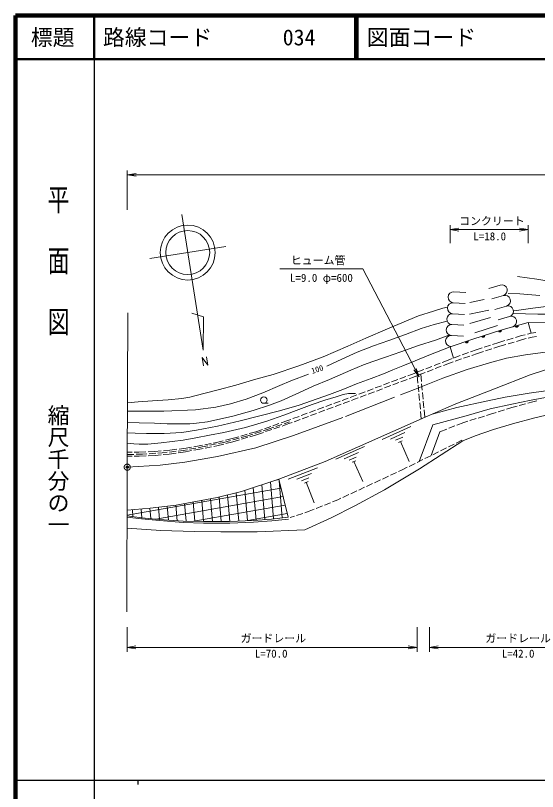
# Model space of a CAD drawing. Units: millimetres, scale not verified. Extents: x 40000 to 680000, y 20000 to 380000.
# Drawn here: x 40000 to 159429, y 202409 to 380000 of the extents above; entities that cross this region are included whole.
import ezdxf
from ezdxf.enums import TextEntityAlignment as Align

# ---------------------------------------------------------------- set-up
doc = ezdxf.new("R2010")
doc.units = ezdxf.units.MM
doc.header["$LTSCALE"] = 1000
doc.header["$PDMODE"] = 32
doc.header["$PDSIZE"] = 500
doc.linetypes.add('CHAIN', pattern=[18.5, 12, -1.5, 3.5, -1.5])
for name, color, linetype, lineweight in [('M-BMK', 2, 'CHAIN', 13), ('M-BMK-OTRS', 5, 'Continuous', 13), ('M-BMK-SRVR', 3, 'Continuous', 13), ('M-STR-HTXT', 7, 'Continuous', 13), ('M-TTL', 2, 'Continuous', 140), ('M-TTL-BAND', 7, 'Continuous', 25), ('M-TTL-LINE', 7, 'Continuous', 50), ('M-WORK', 1, 'Continuous', 13)]:
    doc.layers.add(name, color=color, linetype=linetype, lineweight=lineweight)
doc.layers.add('M-OTRS', color=6, linetype='Continuous')
doc.layers.add('M-TTL-TXT', color=7, linetype='Continuous')
doc.styles.add('@ＭＳ ゴシック', font='')
doc.styles.add('ＭＳ ゴシック', font='')
doc.styles.get('@ＭＳ ゴシック').set_extended_font_data('@MS Gothic')
doc.styles.get('ＭＳ ゴシック').set_extended_font_data('MS Gothic')

# ---------------------------------------------------------------- blocks, each defined once
blk = doc.blocks.new('open_arrow')
at = {"color": 0, "linetype": 'Continuous', "lineweight": -2}
blk.add_lwpolyline([(7.5, 1.25), (0, 0), (7.5, -1.25)], dxfattribs=at)

msp = doc.modelspace()

# ---------------------------------------------------------------- hatches: boundary and pattern name
at = {"layer": 'M-WORK'}
h = msp.add_hatch(dxfattribs=at)
h.set_pattern_fill('USER', color=256, style=0, pattern_type=2)
h.set_pattern_definition([(95, (96839, 267082), (-1992.39, -174.31), []), (10, (96839, 267082), (-347.3, 1969.62), [])])
h.paths.add_polyline_path([(100219, 273858), (91700, 271098), (86163, 269686), (76777, 267942), (70824, 267222), (65525, 266779), (65521, 265526), (68843, 265070), (72941, 264664), (78355, 264258), (88926, 264221), (94390, 264455), (98561, 264732), (102382, 265156)])

# ---------------------------------------------------------------- linework, layer by layer
at = {"layer": 'M-BMK'}
msp.add_lwpolyline([(65562, 276628), (73110, 277123), (78717, 277787), (86234, 279075), (94956, 281027), (103594, 283892), (115514, 288253), (131317, 294421), (137796, 297037), (143319, 298948), (148428, 300484), (152332, 301564), (156693, 302312), (161780, 303022)], dxfattribs=at)
msp.add_circle((65562, 276628), 700, dxfattribs=at)
at = {"layer": 'M-BMK-OTRS'}
for p, q in [((65562, 276628), (65694, 311993)), ((65439, 243502), (65562, 276628))]:
    msp.add_line(p, q, dxfattribs=at)
at = {"layer": 'M-BMK-SRVR'}
for p, q in [((82922, 303402), (78042, 334443)), ((70717, 324385), (88100, 327118)), ((82993, 311047), (80314, 311898)), ((82922, 303402), (82993, 311047)), ((84019, 299955), (82723, 301720)), ((82723, 301720), (83035, 299798)), ((83718, 301871), (84019, 299955))]:
    msp.add_line(p, q, dxfattribs=at)
for radius in [6284, 5028]:
    msp.add_circle((79408, 325752), radius, dxfattribs=at)
at = {"layer": 'M-OTRS'}
msp.add_point((65562, 276628), dxfattribs=at)
at = {"layer": 'M-STR-HTXT'}
for p, q in [((65573, 335500), (65573, 344546)), ((65573, 343546), (539551, 343546)), ((139448, 327935), (139448, 332000)), ((139448, 331000), (157288, 331000)), ((157288, 327935), (157288, 332000)), ((65525, 240021), (65525, 234389)), ((131863, 240021), (131863, 234389)), ((134703, 240021), (134703, 234389)), ((65525, 235389), (131863, 235389)), ((134703, 235389), (175913, 235389))]:
    msp.add_line(p, q, dxfattribs=at)
msp.add_lwpolyline([(132335, 297295), (119500, 322000), (100500, 322000)], dxfattribs=at)
at = {"layer": 'M-TTL'}
for p, q in [((40000, 380000), (40000, 20000)), ((680000, 380000), (40000, 380000))]:
    msp.add_line(p, q, dxfattribs=at)
at = {"layer": 'M-TTL-BAND'}
for p, q in [((58000, 370000), (58000, 20000)), ((40000, 205000), (579000, 205000)), ((68000, 205000), (68000, 204000))]:
    msp.add_line(p, q, dxfattribs=at)
at = {"layer": 'M-TTL-LINE'}
for p, q in [((58000, 380000), (58000, 370000)), ((117750, 380000), (117750, 370000)), ((118250, 380000), (118250, 370000)), ((40000, 370000), (680000, 370000))]:
    msp.add_line(p, q, dxfattribs=at)
at = {"layer": 'M-WORK'}
for p, q in [((150916, 318310), (148280, 317525)), ((140286, 316756), (143032, 316602)), ((143953, 314341), (147234, 315005)), ((151629, 315914), (148994, 315129)), ((140146, 314260), (142892, 314106)), ((143912, 311641), (148314, 312596)), ((152343, 313518), (149707, 312733)), ((140006, 311764), (142751, 311610)), ((143953, 309481), (148688, 310852)), ((153057, 311122), (150421, 310337)), ((139866, 309268), (142611, 309114)), ((145074, 307405), (150307, 309025)), ((157288, 309722), (158011, 307270)), ((157133, 307059), (158011, 307270)), ((158011, 307270), (159074, 307427)), ((139725, 306772), (142471, 306618)), ((150577, 305173), (151976, 305593)), ((152455, 305736), (153891, 306167)), ((154370, 306311), (155769, 306730)), ((154612, 305414), (155989, 305823)), ((155769, 306730), (156647, 306942)), ((155989, 305823), (156851, 306050)), ((157334, 306177), (158196, 306403)), ((158196, 306403), (159224, 306564)), ((140236, 301596), (139448, 304143)), ((145372, 303512), (146784, 303962)), ((147260, 304114), (148689, 304570)), ((147543, 303250), (148974, 303702)), ((149165, 304722), (150577, 305173)), ((149450, 303853), (150839, 304292)), ((150839, 304292), (152216, 304701)), ((152695, 304844), (154133, 305271)), ((140354, 301640), (141760, 302165)), ((142228, 302339), (143634, 302863)), ((142516, 301558), (143933, 302052)), ((144102, 303038), (145372, 303512)), ((144405, 302217), (145677, 302661)), ((145677, 302661), (147067, 303100)), ((135759, 299881), (137157, 300425)), ((137623, 300606), (138616, 300992)), ((137891, 299905), (138883, 300291)), ((138616, 300992), (139886, 301466)), ((138883, 300291), (140156, 300735)), ((140628, 300900), (142044, 301394)), ((132031, 298431), (133429, 298975)), ((133895, 299156), (135293, 299700)), ((134163, 298455), (135561, 298999)), ((136027, 299180), (137425, 299724)), ((126054, 296164), (127458, 296692)), ((127926, 296868), (129330, 297396)), ((128192, 296166), (129596, 296695)), ((129798, 297572), (130573, 297863)), ((130064, 296871), (130841, 297163)), ((130573, 297863), (131566, 298250)), ((130841, 297163), (131833, 297549)), ((132074, 295872), (131915, 297581)), ((132299, 297730), (133697, 298274)), ((132713, 297891), (132874, 296210)), ((122311, 294755), (123714, 295283)), ((124182, 295460), (125586, 295988)), ((124448, 294758), (125852, 295286)), ((126320, 295462), (127724, 295990)), ((132259, 293881), (132120, 295374)), ((132922, 295712), (133065, 294219)), ((117324, 292880), (118099, 293171)), ((118567, 293347), (119971, 293875)), ((118832, 292645), (120236, 293174)), ((120439, 294051), (121843, 294579)), ((120704, 293350), (122108, 293878)), ((122576, 294054), (123980, 294582)), ((132444, 291889), (132305, 293383)), ((133113, 293721), (133257, 292228)), ((112855, 291219), (114261, 291741)), ((114730, 291915), (116136, 292438)), ((114991, 291213), (116398, 291735)), ((116604, 292612), (117324, 292880)), ((116866, 291909), (117587, 292177)), ((117587, 292177), (118364, 292469)), ((132629, 289898), (132490, 291392)), ((133304, 291730), (133448, 290237)), ((157197, 291278), (158401, 291610)), ((158401, 291610), (159290, 291824)), ((96799, 291249), (97799, 291249)), ((107231, 289129), (108637, 289651)), ((109105, 289826), (110511, 290348)), ((109367, 289123), (110773, 289645)), ((110980, 290522), (112386, 291045)), ((111242, 289819), (112648, 290342)), ((113117, 290516), (114523, 291039)), ((133496, 289739), (133657, 288058)), ((150430, 289313), (151864, 289753)), ((152342, 289900), (153583, 290281)), ((153583, 290281), (154787, 290613)), ((155269, 290746), (156715, 291145)), ((103481, 287736), (104887, 288258)), ((105356, 288432), (106762, 288955)), ((105618, 287730), (107024, 288252)), ((107492, 288426), (108899, 288949)), ((132834, 287692), (132675, 289400)), ((143969, 287280), (145399, 287734)), ((145875, 287885), (147305, 288339)), ((147781, 288491), (148710, 288786)), ((148710, 288786), (149952, 289166)), ((96979, 285443), (98395, 285936)), ((98868, 286101), (100284, 286594)), ((99543, 285925), (100959, 286420)), ((100756, 286759), (102292, 287294)), ((100984, 286054), (102554, 286591)), ((101431, 286585), (102706, 287031)), ((102292, 287294), (103012, 287561)), ((102554, 286591), (103274, 286859)), ((103743, 287033), (105149, 287555)), ((139142, 285528), (140544, 286063)), ((141011, 286241), (142563, 286834)), ((142563, 286834), (143492, 287129)), ((91555, 283749), (92996, 284168)), ((93182, 283819), (94300, 284181)), ((93476, 284308), (94971, 284743)), ((94775, 284336), (96202, 284798)), ((94971, 284743), (96507, 285278)), ((95157, 284062), (96726, 284598)), ((96678, 284952), (97796, 285314)), ((97200, 284760), (98619, 285245)), ((97796, 285314), (99071, 285760)), ((99092, 285407), (100511, 285893)), ((123903, 282999), (130457, 285915)), ((125833, 283073), (129110, 284531)), ((135101, 279304), (137123, 284757)), ((137123, 284757), (138675, 285350)), ((86000, 282288), (87547, 282671)), ((87681, 282306), (89226, 282731)), ((88033, 282791), (89581, 283174)), ((88151, 282054), (89723, 282452)), ((89581, 283174), (91075, 283609)), ((89708, 282863), (91154, 283261)), ((89723, 282452), (91241, 282902)), ((91636, 283394), (93182, 283819)), ((91721, 283044), (93159, 283470)), ((93638, 283612), (95157, 284062)), ((126944, 282782), (128583, 283511)), ((127645, 282309), (128464, 282673)), ((128055, 282491), (130096, 277903)), ((140840, 282148), (142155, 282799)), ((75275, 280516), (76919, 280724)), ((77415, 280787), (79059, 280996)), ((78378, 280460), (79327, 280637)), ((79059, 280996), (80299, 281219)), ((79819, 280728), (81293, 281003)), ((80762, 280504), (82159, 280769)), ((80791, 281308), (82031, 281531)), ((81785, 281095), (82734, 281272)), ((82031, 281531), (82788, 281675)), ((82159, 280769), (82899, 280913)), ((82734, 281272), (83984, 281533)), ((83279, 281769), (84752, 282050)), ((83390, 281008), (84863, 281294)), ((84473, 281635), (85942, 281942)), ((85243, 282143), (86000, 282288)), ((85354, 281390), (86094, 281534)), ((86094, 281534), (87666, 281932)), ((86431, 282044), (87681, 282306)), ((113273, 278442), (119827, 281357)), ((137256, 280372), (138600, 281038)), ((139048, 281260), (140392, 281926)), ((65573, 279540), (67082, 279565)), ((65575, 280036), (66659, 280036)), ((65575, 279136), (66670, 279136)), ((67159, 280036), (68243, 280036)), ((67170, 279136), (68265, 279136)), ((67582, 279573), (69090, 279598)), ((68243, 280036), (69820, 280115)), ((68265, 279136), (69863, 279216)), ((69090, 279598), (70083, 279667)), ((70320, 280141), (71897, 280220)), ((70362, 279242), (71959, 279322)), ((70581, 279701), (72078, 279804)), ((71897, 280220), (73337, 280346)), ((71959, 279322), (73297, 279459)), ((72577, 279838), (73569, 279906)), ((73569, 279906), (74732, 280040)), ((73795, 279509), (75133, 279646)), ((73835, 280390), (75275, 280516)), ((75133, 279646), (76756, 279863)), ((75229, 280097), (76719, 280269)), ((77215, 280326), (78378, 280460)), ((77251, 279929), (78874, 280146)), ((78874, 280146), (80271, 280411)), ((115203, 278515), (118480, 279973)), ((116314, 278224), (117952, 278953)), ((133672, 278596), (135016, 279262)), ((135464, 279484), (136808, 280150)), ((117015, 277751), (117834, 278116)), ((117425, 277933), (119466, 273346)), ((130087, 276820), (131432, 277486)), ((131880, 277708), (133224, 278374)), ((102413, 273891), (109108, 276465)), ((125784, 274766), (127144, 275398)), ((127597, 275609), (128325, 275946)), ((128325, 275946), (129639, 276598)), ((102382, 265156), (100219, 273858)), ((104344, 273865), (107691, 275152)), ((105438, 273517), (107112, 274161)), ((122156, 273081), (123516, 273713)), ((123970, 273924), (125330, 274556)), ((106114, 273009), (106951, 273330)), ((106533, 273170), (108335, 268483)), ((118528, 271396), (119888, 272028)), ((120342, 272239), (121702, 272871)), ((114900, 269711), (116261, 270343)), ((116714, 270554), (118074, 271186)), ((110670, 267941), (112063, 268499)), ((112527, 268685), (113719, 269163)), ((113719, 269163), (114447, 269501)), ((106178, 266210), (107157, 266533)), ((107157, 266533), (108350, 267011)), ((108814, 267197), (110206, 267755)), ((102823, 265105), (103803, 265428)), ((104278, 265584), (105703, 266053))]:
    msp.add_line(p, q, dxfattribs=at)
for points in [[(154876, 320235), (159278, 319682), (165979, 318546)], [(152715, 316409), (155373, 316274), (159945, 315892)], [(65617, 291323), (68080, 291614), (71375, 291835), (74947, 292029), (78020, 292333), (79847, 292666), (83087, 293524), (86382, 294327), (90396, 295407), (94993, 296736), (98980, 297843), (104822, 299837), (110359, 301913), (116008, 304322), (120133, 306177), (125117, 308309), (129852, 310303), (132177, 311244), (135611, 312352), (137770, 313016), (138857, 313288)], [(153946, 312422), (155174, 312539), (158367, 313000), (161395, 313369), (164699, 313535), (169738, 313461), (176180, 313295), (180204, 313185), (184505, 313166), (191685, 313074), (198865, 312963), (206120, 312668), (210993, 312668), (216143, 313092), (219650, 313129), (222031, 313074)], [(153832, 311791), (159501, 311685), (166534, 311685), (175615, 311878), (182316, 312044), (189266, 311989), (195218, 311795), (201476, 311435), (206321, 311041)], [(111204, 299723), (114637, 301356), (118153, 302962), (121947, 304374), (125380, 305648), (129229, 307032), (132800, 308333), (135818, 309275), (138767, 310073)], [(139448, 304143), (144644, 305924), (151040, 307973), (157288, 309722)], [(157288, 309722), (162073, 309693), (166184, 309734), (170794, 309817), (173494, 309900)], [(65600, 286859), (68293, 286785), (71788, 286686), (74729, 286580), (79894, 286561), (81444, 286672), (83918, 287023), (89750, 288333), (94383, 289607), (98149, 290788), (100789, 291840), (104960, 293741), (108117, 295163), (111827, 296695), (116755, 298799), (119653, 300054), (121739, 300793), (124674, 301826), (128199, 303026), (132242, 304466), (136100, 305666), (139182, 306829)], [(65592, 284506), (67354, 284392), (69939, 284330), (74012, 284367), (78036, 284589), (81444, 285081), (86207, 286041), (91412, 287247), (95879, 288367), (100420, 289499), (104874, 290852), (108997, 292267), (111815, 293264), (114879, 294446), (118029, 295713), (121401, 296931), (124219, 297965), (126311, 298937), (128624, 299835), (131467, 300992), (134593, 302235), (139448, 304143)], [(65525, 266779), (70824, 267222), (76777, 267942), (86163, 269686), (91700, 271098), (100219, 273858), (110866, 277918), (133727, 288089), (140761, 291139), (149607, 294586), (157747, 297742), (164544, 299985)], [(65610, 289423), (73908, 289478), (81163, 289727), (85842, 290392), (89220, 291139), (92791, 292219), (96612, 293631), (100461, 295293), (103008, 296400), (107051, 297951)], [(132385, 277958), (135463, 286298), (143105, 288416), (148629, 289953), (153529, 291074), (157973, 291988), (162099, 292708), (165837, 293289), (170488, 293871), (175472, 294341), (182781, 294840), (191254, 294978), (197511, 294840), (202551, 294424), (208946, 293732), (215785, 292791), (223732, 291406), (233672, 289358), (244578, 286555)], [(135314, 288777), (140973, 290274), (148033, 291797), (152007, 292655), (157517, 293569), (161310, 294095), (166820, 294731), (173991, 295368), (180774, 295811), (188222, 295867), (195172, 295617), (203423, 294925), (212338, 293873), (222970, 292046), (233298, 289969), (242490, 287726), (247059, 286425)], [(65583, 282162), (67057, 281958), (68294, 281866), (70288, 281885), (73315, 282235), (78336, 282826), (81252, 283324), (84390, 283970), (87694, 284598), (92659, 285724), (97496, 287182), (101390, 288530), (104842, 289840), (107869, 291003), (110749, 291963), (113333, 292757), (114976, 293255), (116194, 293477), (117781, 293495)], [(65510, 262700), (73252, 262173), (80894, 261896), (86985, 261813), (95291, 261841), (106228, 262256), (112195, 265059), (117622, 267773), (124405, 271455), (132407, 276245), (142313, 282675), (145199, 283810), (149334, 285232), (153709, 286561), (158859, 287908), (164673, 289320)], [(102474, 264769), (98635, 264363), (94427, 264030), (89000, 263827), (83019, 263846), (78349, 263975), (72941, 264418), (68845, 264828), (65520, 265214)], [(65521, 265526), (68843, 265070), (72941, 264664), (78355, 264258), (83019, 264196), (88926, 264221), (94390, 264455), (98561, 264732), (102382, 265156)]]:
    msp.add_lwpolyline(points, dxfattribs=at)
msp.add_circle((96799, 291999), 750, dxfattribs=at)
for centre, radius, start, end in [((151272, 317112), 1250, 286.58843, 106.58843), ((140216, 315508), 1250, 86.78529, 266.78529), ((151986, 314716), 1250, 286.58843, 106.58843), ((140076, 313012), 1250, 86.78529, 266.78529), ((152700, 312320), 1250, 286.58843, 106.58843), ((139936, 310516), 1250, 86.78529, 266.78529), ((153414, 309924), 1250, 286.58843, 106.58843), ((139795, 308020), 1250, 86.78529, 266.78529), ((154690, 308995), 350, 195.63754, 15.63754), ((154690, 308995), 280, 195.63754, 15.63754), ((154690, 308995), 210, 195.63754, 15.63754), ((154690, 308995), 140, 195.63754, 15.63754), ((154690, 308995), 100, 195.63754, 15.63754), ((150841, 307910), 350, 197.76267, 17.76267), ((150841, 307910), 280, 197.76267, 17.76267), ((150841, 307910), 210, 197.76267, 17.76267), ((150841, 307910), 140, 197.76267, 17.76267), ((150841, 307910), 100, 197.76267, 17.76267), ((139655, 305524), 1250, 86.78529, 266.78529), ((143232, 305440), 350, 198.92204, 18.92204), ((143232, 305440), 280, 198.92204, 18.92204), ((143232, 305440), 210, 198.92204, 18.92204), ((143232, 305440), 140, 198.92204, 18.92204), ((143232, 305440), 100, 198.92204, 18.92204), ((147031, 306689), 350, 197.76267, 17.76267), ((147031, 306689), 280, 197.76267, 17.76267), ((147031, 306689), 210, 197.76267, 17.76267), ((147031, 306689), 140, 197.76267, 17.76267), ((147031, 306689), 100, 197.76267, 17.76267)]:
    msp.add_arc(centre, radius, start, end, dxfattribs=at)

# ---------------------------------------------------------------- block references
at = {"layer": 'M-STR-HTXT', "xscale": 267, "yscale": 267}
for p in [(65573, 343546), (139448, 331000), (65525, 235389), (134703, 235389)]:
    msp.add_blockref('open_arrow', p, dxfattribs=at)
for p, rotation in [((157288, 331000), 180), ((132335, 297295), 117.5), ((131863, 235389), 180)]:
    msp.add_blockref('open_arrow', p, dxfattribs=dict(at, rotation=rotation))

# ---------------------------------------------------------------- texts
at = {"layer": 'M-STR-HTXT', "style": 'ＭＳ ゴシック'}
for s, p in [('コンクリート', (149000, 331500)), ('L=18.0', (148500, 328000)), ('L=9.0 φ=600', (110000, 318500)), ('ガードレール', (99000, 236000)), ('ガードレール', (155000, 236000)), ('L=70.0', (98500, 232500)), ('L=42.0', (155000, 232500))]:
    msp.add_text(s, height=1833, dxfattribs=at).set_placement(p, align=Align.BOTTOM_CENTER)
msp.add_text('ヒューム管', height=1833, dxfattribs=at).set_placement((103000, 322500), align=Align.BOTTOM_LEFT)
at = {"layer": 'M-TTL-BAND', "style": '@ＭＳ ゴシック', "width": 1.4}
msp.add_text('平  面  図', height=3666, rotation=270, dxfattribs=at).set_placement((49777, 306475), align=Align.MIDDLE_RIGHT)
at = {"layer": 'M-TTL-BAND', "style": '@ＭＳ ゴシック'}
msp.add_text('縮尺千分の一', height=3666, rotation=270, dxfattribs=at).set_placement((49777, 261030), align=Align.MIDDLE_RIGHT)
at = {"layer": 'M-TTL-TXT', "style": 'ＭＳ ゴシック'}
msp.add_text('標題', height=3666, dxfattribs=at).set_placement((48500, 375000), align=Align.MIDDLE_CENTER)
for s, p in [('路線コード', (60000, 375000)), ('034', (101142, 375000)), ('図面コード', (120380, 375000))]:
    msp.add_text(s, height=3666, dxfattribs=at).set_placement(p, align=Align.MIDDLE_LEFT)
at = {"layer": 'M-WORK', "style": 'ＭＳ ゴシック'}
msp.add_text('100', height=1320, rotation=17.973, dxfattribs=at).set_placement((109366, 298023), align=Align.BOTTOM_CENTER)

doc.saveas('drawing.dxf')
